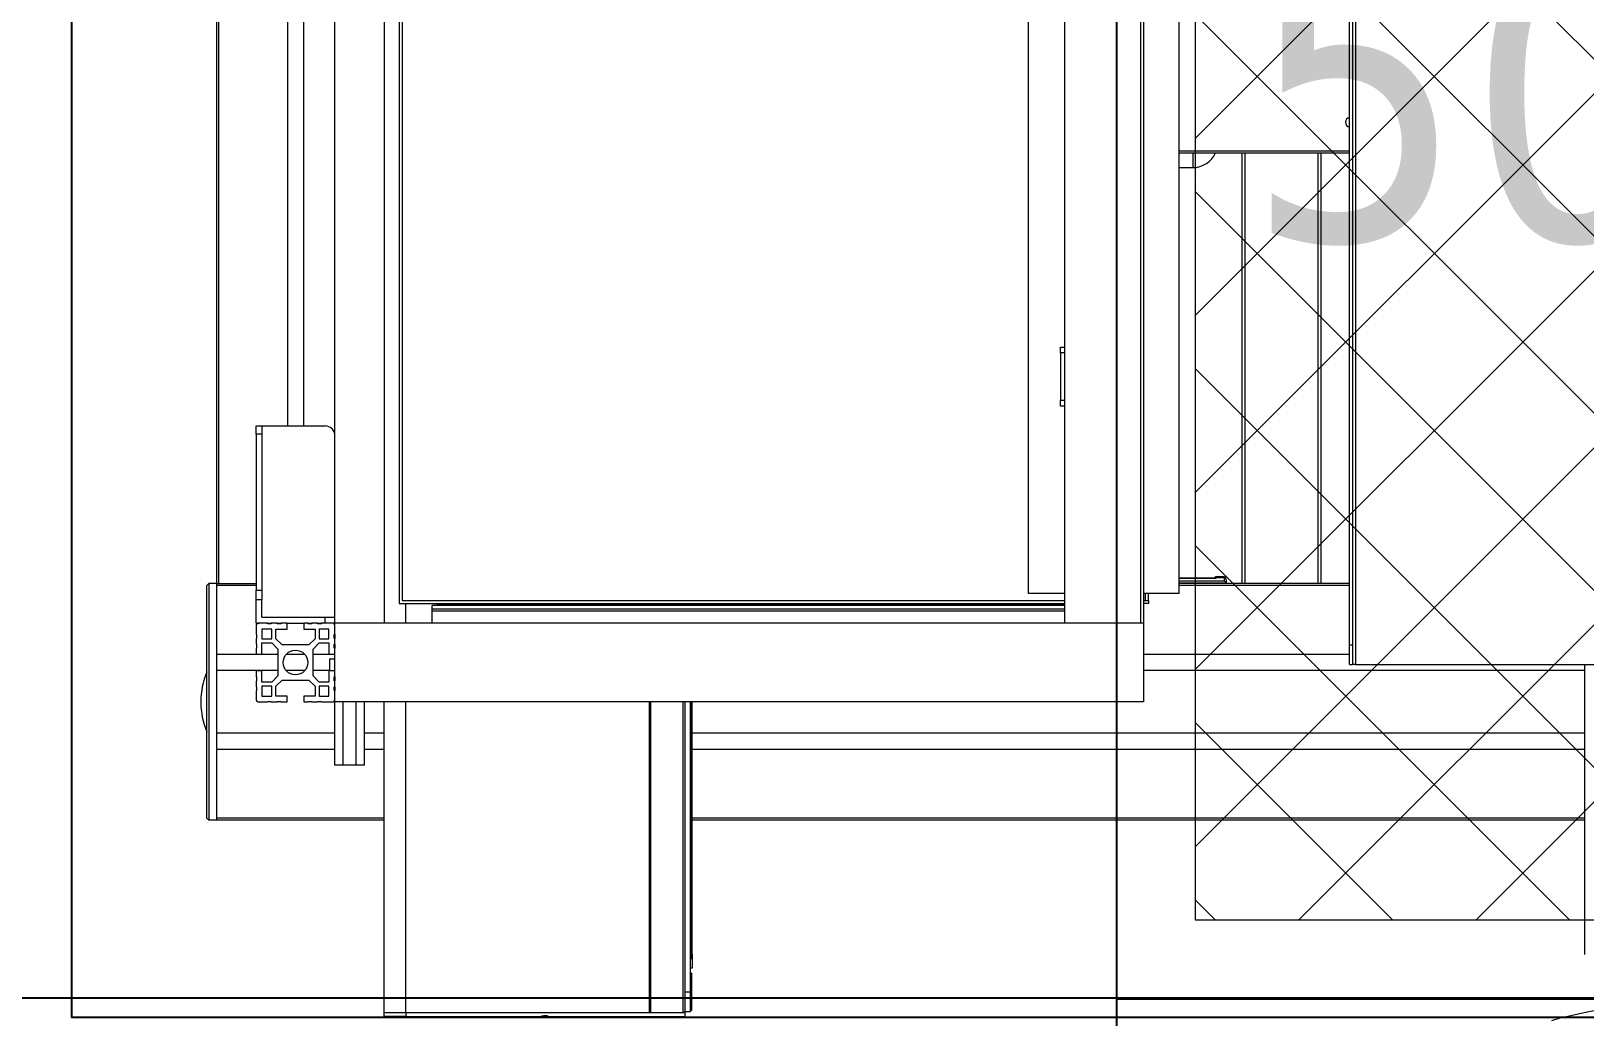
# Model space of a CAD drawing. Header units: centimetres. Extents: x 405564 to 502064, y 46284 to 60634.
# Drawn here: x 456884.7 to 456963.5, y 53721.6 to 53771.6 of the extents above; entities that cross this region are included whole.
import ezdxf
from ezdxf import colors
from ezdxf.entities.mleader import LeaderData, LeaderLine
from ezdxf.enums import TextEntityAlignment as Align
from ezdxf.math import Vec2, Vec3
from ezdxf.xclip import XClip

# ---------------------------------------------------------------- set-up
doc = ezdxf.new("R2010")
doc.units = ezdxf.units.CM
doc.header["$XCLIPFRAME"] = 0
doc.linetypes.add('DASHED', pattern=[19.05, 12.7, -6.35])
doc.linetypes.add('HIDDEN', pattern=[9.525, 6.35, -3.175])
doc.layers.get('0').update_dxf_attribs({"color": 8, "lineweight": 9})
for name, color, linetype, lineweight in [('---___EB_draft00_ALTYAPI_helikoptermania', 8, 'Continuous', 0), ('0-KRCN-AYDINLATMA-130426', 8, 'Continuous', 9), ('0-KRCN-MİMARİ-220526', 8, 'Continuous', 9), ('OL_Ic', 8, 'Continuous', 9)]:
    doc.layers.add(name, color=color, linetype=linetype, lineweight=lineweight)
for name, color, linetype in [('---___EB_draft03_cihazlar', 8, 'Continuous'), ('0-KRCN-ASMATAVAN-130426', 8, 'Continuous'), ('AS_DUV', 8, 'Continuous'), ('AS_PYZ_BINA', 8, 'Continuous')]:
    doc.layers.add(name, color=color, linetype=linetype)
doc.styles.add('2', font='arial.ttf', dxfattribs={"width": 0.9, "height": 200})
doc.styles.add('Normal_ITL', font='swissi.ttf')
doc.styles.add('TAHOMA', font='tahoma.ttf')

# ---------------------------------------------------------------- blocks, each defined once
blk = doc.blocks.new('AST-OD-KD')
at = {"layer": '0-KRCN-AYDINLATMA-130426'}
for p, q in [((0, 5), (-4.33, -2.5)), ((4.33, -2.5), (0, 5)), ((4.33, -2.5), (-4.33, -2.5))]:
    blk.add_line(p, q, dxfattribs=at)
at = {"layer": '0-KRCN-AYDINLATMA-130426', "linetype": 'HIDDEN'}
blk.add_circle((0, 0), 30, dxfattribs=at)
at = {"layer": '0-KRCN-AYDINLATMA-130426'}
blk.add_circle((0, 0), 5, dxfattribs=at)
at = {"layer": '0-KRCN-AYDINLATMA-130426', "style": '2'}
blk.add_text('D', height=3.362, dxfattribs=at).set_placement((0, 0), align=Align.MIDDLE_CENTER)
blk = doc.blocks.new('50W 60x60 cm  SIVA ALTI LED ARMATÜR')
at = {"layer": '0-KRCN-AYDINLATMA-130426'}
h = blk.add_hatch(dxfattribs=at)
h.set_pattern_fill('ANSI37', color=256, scale=0.2)
h.paths.add_polyline_path([(-2.6, 2.5943), (2.6, 2.5943), (2.6, -2.6057), (-2.6, -2.6057)])
for points in [[(-3, 2.9943), (3, 2.9943), (3, -3.007), (-3, -3.007)], [(-2.6, 2.5943), (2.6, 2.5943), (2.6, -2.6057), (-2.6, -2.6057)]]:
    blk.add_lwpolyline(points, close=True, dxfattribs=at)
at = {"layer": '0-KRCN-AYDINLATMA-130426', "insert": (-2.35, 2.3443), "char_height": 1.5, "attachment_point": 1, "style": 'TAHOMA'}
blk.add_mtext_dynamic_manual_height_columns('{\\fTahoma|b0|i0|c162|p34;50W}', width=1.5, gutter_width=1.25, heights=[0], dxfattribs=at)
blk = doc.blocks.new('G$C27E741DA')
at = {"layer": '0-KRCN-AYDINLATMA-130426', "xscale": 10, "yscale": 10, "zscale": 10}
blk.add_blockref('50W 60x60 cm  SIVA ALTI LED ARMATÜR', (18905.671, 6618.532), dxfattribs=at)
at = {"layer": '0-KRCN-AYDINLATMA-130426'}
blk.add_blockref('AST-OD-KD', (18905.671, 6558.462), dxfattribs=at)
blk = doc.blocks.new('THTWorkStation1M')
at = {"layer": '---___EB_draft03_cihazlar', "linetype": 'Continuous', "lineweight": 15}
for p, q in [((273940.106, -40110.467), (273940.106, -40175.467)), ((273939.806, -40174.467), (273939.806, -40111.467)), ((273939.956, -40111.467), (273939.956, -40174.467)), ((273888.35, -40173.367), (273888.35, -40113.367)), ((273925.35, -40113.367), (273925.35, -40173.367)), ((273929.2, -40113.367), (273929.2, -40173.367)), ((273929.35, -40113.367), (273929.35, -40173.367)), ((273891.613, -40114.517), (273891.613, -40172.367)), ((273891.763, -40114.517), (273891.763, -40172.217)), ((273923.528, -40171.867), (273923.528, -40114.867)), ((273931.173, -40171.867), (273931.173, -40114.867)), ((273882.35, -40115.367), (273882.35, -40171.367)), ((273882.45, -40115.367), (273882.45, -40171.367)), ((273885.94, -40123.367), (273885.94, -40163.367)), ((273886.76, -40123.367), (273886.76, -40163.367)), ((273931.173, -40149.417), (273939.806, -40149.417)), ((273931.173, -40149.517), (273939.806, -40149.517)), ((273931.863, -40149.517), (273931.863, -40150.267)), ((273934.35, -40149.517), (273934.35, -40171.367)), ((273934.5, -40149.517), (273934.5, -40171.367)), ((273938.2, -40149.517), (273938.2, -40171.367)), ((273938.35, -40149.517), (273938.35, -40171.367)), ((273931.173, -40150.267), (273931.863, -40150.267)), ((273925.15, -40159.367), (273925.35, -40159.367)), ((273925.15, -40159.667), (273925.15, -40159.367)), ((273925.35, -40159.667), (273925.15, -40159.667)), ((273925.15, -40159.667), (273925.15, -40162.067)), ((273925.15, -40162.067), (273925.35, -40162.067)), ((273925.15, -40162.367), (273925.15, -40162.067)), ((273925.35, -40162.367), (273925.15, -40162.367)), ((273884.35, -40163.367), (273884.65, -40163.367)), ((273884.35, -40163.789), (273884.35, -40163.367)), ((273884.65, -40163.789), (273884.35, -40163.789)), ((273884.35, -40163.789), (273884.35, -40171.69)), ((273884.65, -40163.367), (273884.65, -40163.789)), ((273884.65, -40163.367), (273887.85, -40163.367)), ((273884.65, -40163.789), (273884.65, -40171.69)), ((273881.85, -40171.467), (273881.95, -40171.367)), ((273881.85, -40183.267), (273881.85, -40171.467)), ((273881.95, -40171.367), (273881.95, -40183.367)), ((273882.35, -40171.367), (273881.95, -40171.367)), ((273882.35, -40171.367), (273882.45, -40171.367)), ((273882.35, -40171.367), (273882.35, -40183.367)), ((273882.35, -40171.467), (273882.35, -40174.957)), ((273884.35, -40171.467), (273882.35, -40171.467)), ((273882.45, -40171.367), (273884.35, -40171.367)), ((273884.35, -40172.184), (273884.35, -40171.69)), ((273884.35, -40171.69), (273884.65, -40171.69)), ((273884.65, -40171.69), (273884.65, -40172.184)), ((273933.039, -40171.094), (273931.173, -40171.094)), ((273931.173, -40171.095), (273933.05, -40171.095)), ((273933.45, -40171.247), (273931.173, -40171.247)), ((273933.55, -40171.347), (273931.173, -40171.347)), ((273939.806, -40171.367), (273931.173, -40171.367)), ((273939.806, -40171.467), (273931.173, -40171.467)), ((273933.05, -40171.07), (273933.05, -40171.017)), ((273933.45, -40171.017), (273933.05, -40171.017)), ((273933.05, -40171.095), (273933.05, -40171.07)), ((273933.45, -40171.07), (273933.05, -40171.07)), ((273933.45, -40171.017), (273933.45, -40171.017)), ((273933.45, -40171.017), (273933.45, -40171.07)), ((273933.45, -40171.07), (273933.45, -40171.247)), ((273933.55, -40171.169), (273933.55, -40171.358)), ((273933.55, -40171.367), (273933.55, -40171.358)), ((273884.65, -40172.184), (273884.35, -40172.184)), ((273884.35, -40173.367), (273884.35, -40172.184)), ((273884.65, -40173.067), (273884.65, -40172.184)), ((273891.613, -40172.367), (273925.35, -40172.367)), ((273891.763, -40172.217), (273925.35, -40172.217)), ((273891.95, -40173.367), (273891.95, -40172.367)), ((273925.35, -40172.467), (273893.29, -40172.467)), ((273893.29, -40172.652), (273893.29, -40172.467)), ((273925.35, -40172.412), (273893.553, -40172.412)), ((273893.553, -40172.433), (273893.553, -40172.412)), ((273893.553, -40172.433), (273893.553, -40172.467)), ((273925.35, -40172.433), (273893.553, -40172.433)), ((273903.065, -40172.412), (273903.065, -40172.367)), ((273903.1, -40172.412), (273903.1, -40172.367)), ((273903.136, -40172.412), (273903.136, -40172.367)), ((273904.3, -40172.412), (273904.3, -40172.367)), ((273904.35, -40172.367), (273904.35, -40172.412)), ((273906, -40172.367), (273906, -40172.412)), ((273906.1, -40172.367), (273906.1, -40172.412)), ((273906.39, -40172.412), (273906.39, -40172.367)), ((273906.42, -40172.412), (273906.42, -40172.367)), ((273906.47, -40172.412), (273906.47, -40172.367)), ((273925.35, -40171.867), (273923.528, -40171.867)), ((273931.173, -40171.867), (273929.35, -40171.867)), ((273929.35, -40172.217), (273929.613, -40172.217)), ((273929.613, -40172.367), (273929.35, -40172.367)), ((273929.463, -40172.217), (273929.463, -40171.867)), ((273929.613, -40172.217), (273929.613, -40171.867)), ((273929.613, -40172.217), (273929.613, -40172.367)), ((273884.65, -40173.067), (273887.85, -40173.067)), ((273887.85, -40173.367), (273887.85, -40173.067)), ((273887.85, -40173.067), (273888.35, -40173.067)), ((273893.29, -40172.746), (273893.29, -40172.652)), ((273893.29, -40172.652), (273925.35, -40172.652)), ((273893.29, -40173.367), (273893.29, -40172.746)), ((273893.29, -40172.746), (273925.35, -40172.746)), ((273884.35, -40173.367), (273884.5, -40173.367)), ((273884.35, -40173.517), (273884.35, -40173.942)), ((273884.35, -40173.942), (273884.38, -40173.942)), ((273884.38, -40173.942), (273884.38, -40174.142)), ((273884.925, -40173.367), (273884.5, -40173.367)), ((273884.65, -40173.667), (273884.65, -40174.167)), ((273885.15, -40173.667), (273884.65, -40173.667)), ((273884.925, -40173.397), (273884.925, -40173.367)), ((273884.925, -40173.367), (273885.125, -40173.367)), ((273885.125, -40173.397), (273884.925, -40173.397)), ((273885.425, -40173.367), (273885.125, -40173.367)), ((273885.125, -40173.367), (273885.125, -40173.397)), ((273885.15, -40174.167), (273885.15, -40173.667)), ((273885.35, -40174.167), (273885.35, -40173.667)), ((273885.35, -40173.667), (273885.925, -40173.667)), ((273885.425, -40173.397), (273885.425, -40173.367)), ((273885.425, -40173.367), (273885.625, -40173.367)), ((273885.625, -40173.397), (273885.425, -40173.397)), ((273885.625, -40173.367), (273885.625, -40173.397)), ((273885.925, -40173.367), (273885.625, -40173.367)), ((273885.925, -40173.667), (273885.925, -40173.367)), ((273885.925, -40173.367), (273886.775, -40173.367)), ((273886.775, -40173.367), (273886.775, -40173.667)), ((273886.975, -40173.367), (273886.775, -40173.367)), ((273886.775, -40173.667), (273887.35, -40173.667)), ((273886.975, -40173.397), (273886.975, -40173.367)), ((273886.975, -40173.367), (273887.175, -40173.367)), ((273887.175, -40173.397), (273886.975, -40173.397)), ((273887.175, -40173.367), (273887.175, -40173.397)), ((273887.475, -40173.367), (273887.175, -40173.367)), ((273887.35, -40173.667), (273887.35, -40174.167)), ((273887.475, -40173.397), (273887.475, -40173.367)), ((273887.475, -40173.367), (273887.675, -40173.367)), ((273887.675, -40173.397), (273887.475, -40173.397)), ((273888.05, -40173.667), (273887.55, -40173.667)), ((273887.55, -40173.667), (273887.55, -40174.167)), ((273887.675, -40173.367), (273887.675, -40173.397)), ((273888.2, -40173.367), (273887.675, -40173.367)), ((273888.05, -40174.167), (273888.05, -40173.667)), ((273888.35, -40173.367), (273888.2, -40173.367)), ((273888.32, -40173.942), (273888.35, -40173.942)), ((273888.32, -40174.142), (273888.32, -40173.942)), ((273925.35, -40173.367), (273888.35, -40173.367)), ((273888.35, -40173.517), (273888.35, -40173.367)), ((273888.35, -40173.942), (273888.35, -40173.517)), ((273888.35, -40173.942), (273888.35, -40174.142)), ((273925.5, -40173.367), (273925.35, -40173.367)), ((273925.925, -40173.367), (273925.5, -40173.367)), ((273926.125, -40173.367), (273925.925, -40173.367)), ((273926.425, -40173.367), (273926.125, -40173.367)), ((273926.625, -40173.367), (273926.425, -40173.367)), ((273926.925, -40173.367), (273926.625, -40173.367)), ((273927.775, -40173.367), (273926.925, -40173.367)), ((273928.075, -40173.367), (273927.775, -40173.367)), ((273928.275, -40173.367), (273928.075, -40173.367)), ((273928.575, -40173.367), (273928.275, -40173.367)), ((273928.775, -40173.367), (273928.575, -40173.367)), ((273929.2, -40173.367), (273928.775, -40173.367)), ((273929.35, -40173.367), (273929.2, -40173.367)), ((273929.35, -40173.367), (273929.35, -40173.517)), ((273929.35, -40173.517), (273929.35, -40173.942)), ((273929.35, -40173.942), (273929.35, -40174.142)), ((273884.35, -40174.142), (273884.35, -40174.442)), ((273884.38, -40174.142), (273884.35, -40174.142)), ((273884.35, -40174.442), (273884.38, -40174.442)), ((273884.35, -40174.642), (273884.35, -40174.942)), ((273884.38, -40174.642), (273884.35, -40174.642)), ((273884.38, -40174.442), (273884.38, -40174.642)), ((273884.65, -40174.167), (273885.15, -40174.167)), ((273884.65, -40174.942), (273884.65, -40174.367)), ((273884.65, -40174.367), (273885.15, -40174.367)), ((273885.15, -40174.367), (273885.45, -40174.692)), ((273885.675, -40174.467), (273885.35, -40174.167)), ((273885.45, -40174.692), (273885.45, -40176.042)), ((273887.025, -40174.467), (273885.675, -40174.467)), ((273887.35, -40174.167), (273887.025, -40174.467)), ((273887.25, -40174.692), (273887.55, -40174.367)), ((273887.25, -40176.042), (273887.25, -40174.692)), ((273887.55, -40174.167), (273888.05, -40174.167)), ((273887.55, -40174.367), (273888.05, -40174.367)), ((273888.05, -40174.367), (273888.05, -40174.942)), ((273888.35, -40174.142), (273888.32, -40174.142)), ((273888.32, -40174.442), (273888.35, -40174.442)), ((273888.32, -40174.642), (273888.32, -40174.442)), ((273888.35, -40174.642), (273888.32, -40174.642)), ((273888.35, -40174.442), (273888.35, -40174.142)), ((273888.35, -40174.442), (273888.35, -40174.642)), ((273888.35, -40174.942), (273888.35, -40174.642)), ((273929.35, -40174.142), (273929.35, -40174.442)), ((273929.35, -40174.442), (273929.35, -40174.642)), ((273929.35, -40174.642), (273929.35, -40174.942)), ((273939.806, -40174.467), (273939.956, -40174.467)), ((273939.806, -40175.467), (273939.806, -40174.467)), ((273939.956, -40174.467), (273939.956, -40175.467)), ((273885.45, -40174.957), (273882.35, -40174.957)), ((273884.35, -40174.942), (273884.65, -40174.942)), ((273886.812, -40174.957), (273885.892, -40174.957)), ((273888.35, -40174.957), (273887.25, -40174.957)), ((273888.05, -40174.942), (273888.35, -40174.942)), ((273888.07, -40175.177), (273888.35, -40175.177)), ((273888.07, -40175.177), (273888.07, -40175.792)), ((273888.35, -40175.792), (273888.35, -40174.942)), ((273929.35, -40174.942), (273929.35, -40175.792)), ((273939.806, -40174.957), (273929.35, -40174.957)), ((273939.806, -40175.467), (273939.956, -40175.467)), ((273940.106, -40175.467), (273939.956, -40175.467)), ((273940.106, -40175.467), (273961.606, -40175.467)), ((273951.73, -40175.467), (273951.73, -40190.167)), ((273885.45, -40175.777), (273882.35, -40175.777)), ((273882.35, -40175.777), (273882.35, -40178.957)), ((273884.65, -40175.792), (273884.35, -40175.792)), ((273884.35, -40175.792), (273884.35, -40176.092)), ((273884.35, -40176.092), (273884.38, -40176.092)), ((273884.35, -40176.292), (273884.35, -40176.592)), ((273884.38, -40176.292), (273884.35, -40176.292)), ((273884.38, -40176.092), (273884.38, -40176.292)), ((273884.65, -40176.367), (273884.65, -40175.792)), ((273885.15, -40176.367), (273884.65, -40176.367)), ((273885.45, -40176.042), (273885.15, -40176.367)), ((273885.35, -40176.567), (273885.675, -40176.267)), ((273885.675, -40176.267), (273887.025, -40176.267)), ((273886.814, -40175.777), (273885.888, -40175.777)), ((273887.025, -40176.267), (273887.35, -40176.567)), ((273888.07, -40175.777), (273887.25, -40175.777)), ((273887.55, -40176.367), (273887.25, -40176.042)), ((273888.05, -40176.367), (273887.55, -40176.367)), ((273888.05, -40175.792), (273888.05, -40176.367)), ((273888.35, -40175.792), (273888.05, -40175.792)), ((273888.32, -40176.092), (273888.35, -40176.092)), ((273888.32, -40176.292), (273888.32, -40176.092)), ((273888.35, -40176.292), (273888.32, -40176.292)), ((273888.35, -40176.092), (273888.35, -40175.792)), ((273888.35, -40176.092), (273888.35, -40176.292)), ((273888.35, -40176.592), (273888.35, -40176.292)), ((273951.73, -40175.777), (273929.35, -40175.777)), ((273929.35, -40175.792), (273929.35, -40176.092)), ((273929.35, -40176.092), (273929.35, -40176.292)), ((273929.35, -40176.292), (273929.35, -40176.592)), ((273884.35, -40176.592), (273884.38, -40176.592)), ((273884.35, -40176.792), (273884.35, -40177.217)), ((273884.38, -40176.792), (273884.35, -40176.792)), ((273884.38, -40176.592), (273884.38, -40176.792)), ((273884.65, -40176.567), (273884.65, -40177.067)), ((273885.15, -40176.567), (273884.65, -40176.567)), ((273884.65, -40177.067), (273885.15, -40177.067)), ((273885.15, -40177.067), (273885.15, -40176.567)), ((273885.35, -40177.067), (273885.35, -40176.567)), ((273885.925, -40177.067), (273885.35, -40177.067)), ((273885.925, -40177.367), (273885.925, -40177.067)), ((273886.775, -40177.067), (273886.775, -40177.367)), ((273887.35, -40177.067), (273886.775, -40177.067)), ((273887.35, -40176.567), (273887.35, -40177.067)), ((273887.55, -40176.567), (273887.55, -40177.067)), ((273888.05, -40176.567), (273887.55, -40176.567)), ((273887.55, -40177.067), (273888.05, -40177.067)), ((273888.05, -40177.067), (273888.05, -40176.567)), ((273888.32, -40176.592), (273888.35, -40176.592)), ((273888.32, -40176.792), (273888.32, -40176.592)), ((273888.35, -40176.792), (273888.32, -40176.792)), ((273888.35, -40176.592), (273888.35, -40176.792)), ((273888.35, -40177.217), (273888.35, -40176.792)), ((273888.35, -40177.367), (273888.35, -40177.217)), ((273929.35, -40176.592), (273929.35, -40176.792)), ((273929.35, -40176.792), (273929.35, -40177.217)), ((273929.35, -40177.217), (273929.35, -40177.367)), ((273884.5, -40177.367), (273884.925, -40177.367)), ((273884.925, -40177.337), (273885.125, -40177.337)), ((273884.925, -40177.367), (273884.925, -40177.337)), ((273885.125, -40177.337), (273885.125, -40177.367)), ((273885.125, -40177.367), (273885.425, -40177.367)), ((273885.425, -40177.337), (273885.625, -40177.337)), ((273885.425, -40177.367), (273885.425, -40177.337)), ((273885.625, -40177.337), (273885.625, -40177.367)), ((273885.625, -40177.367), (273885.925, -40177.367)), ((273886.775, -40177.367), (273886.975, -40177.367)), ((273886.975, -40177.337), (273887.175, -40177.337)), ((273886.975, -40177.367), (273886.975, -40177.337)), ((273887.175, -40177.337), (273887.175, -40177.367)), ((273887.175, -40177.367), (273887.475, -40177.367)), ((273887.475, -40177.337), (273887.675, -40177.337)), ((273887.475, -40177.367), (273887.475, -40177.337)), ((273887.675, -40177.337), (273887.675, -40177.367)), ((273887.675, -40177.367), (273888.2, -40177.367)), ((273888.35, -40180.567), (273888.35, -40177.367)), ((273929.35, -40177.367), (273888.35, -40177.367)), ((273888.775, -40180.567), (273888.775, -40177.367)), ((273889.425, -40180.567), (273889.425, -40177.367)), ((273889.85, -40180.567), (273889.85, -40177.367)), ((273890.85, -40193.117), (273890.85, -40177.367)), ((273891.95, -40193.117), (273891.95, -40177.367)), ((273904.3, -40193.117), (273904.3, -40177.367)), ((273904.35, -40177.367), (273904.35, -40193.117)), ((273906, -40177.367), (273906, -40193.117)), ((273906.1, -40177.367), (273906.1, -40193.117)), ((273906.39, -40192.067), (273906.39, -40177.367)), ((273906.42, -40190.167), (273906.42, -40177.367)), ((273906.47, -40190.167), (273906.47, -40177.367)), ((273888.35, -40178.957), (273882.35, -40178.957)), ((273890.85, -40178.957), (273889.85, -40178.957)), ((273951.73, -40178.957), (273906.47, -40178.957)), ((273888.35, -40179.777), (273882.35, -40179.777)), ((273882.35, -40179.777), (273882.35, -40183.267)), ((273890.85, -40179.777), (273889.85, -40179.777)), ((273951.73, -40179.777), (273906.47, -40179.777)), ((273888.775, -40180.567), (273888.35, -40180.567)), ((273889.425, -40180.567), (273888.775, -40180.567)), ((273889.85, -40180.567), (273889.425, -40180.567)), ((273881.95, -40183.367), (273881.85, -40183.267)), ((273882.35, -40183.367), (273881.95, -40183.367)), ((273890.85, -40183.267), (273882.35, -40183.267)), ((273890.85, -40183.367), (273882.35, -40183.367)), ((273951.73, -40183.267), (273906.47, -40183.267)), ((273951.73, -40183.367), (273906.47, -40183.367)), ((273906.39, -40190.4), (273906.42, -40190.4)), ((273906.42, -40190.4), (273906.42, -40190.167)), ((273906.47, -40190.167), (273906.42, -40190.167)), ((273906.47, -40190.167), (273906.47, -40190.867)), ((273906.47, -40190.867), (273906.39, -40190.867)), ((273906.44, -40191.117), (273906.39, -40191.117)), ((273906.44, -40191.117), (273906.44, -40191.252)), ((273906.44, -40191.252), (273906.44, -40193.017)), ((273906.1, -40192.067), (273906.39, -40192.067)), ((273906.39, -40193.067), (273906.39, -40192.067)), ((273906.39, -40193.017), (273906.44, -40193.017)), ((273890.85, -40193.117), (273891.95, -40193.117)), ((273890.851, -40193.296), (273890.851, -40193.117)), ((273890.852, -40193.317), (273890.851, -40193.296)), ((273891.951, -40193.317), (273890.852, -40193.317)), ((273891.95, -40193.117), (273903.065, -40193.117)), ((273891.951, -40193.117), (273891.951, -40193.317)), ((273891.951, -40193.117), (273906.101, -40193.117)), ((273891.951, -40193.317), (273898.799, -40193.317)), ((273898.799, -40193.317), (273899.204, -40193.317)), ((273899.202, -40193.317), (273906.101, -40193.317)), ((273903.136, -40193.117), (273904.3, -40193.117)), ((273904.35, -40193.117), (273906, -40193.117)), ((273906.1, -40193.067), (273906.39, -40193.067)), ((273906.101, -40193.117), (273906.101, -40193.067)), ((273906.101, -40193.117), (273906.101, -40193.317))]:
    blk.add_line(p, q, dxfattribs=at)
at = {"layer": '---___EB_draft03_cihazlar', "color": 1}
blk.add_lwpolyline([(273875, -40093.367), (273995, -40093.367), (273995, -40193.367), (273875, -40193.367), (273875, -40093.367)], dxfattribs=at)
at = {"layer": '---___EB_draft03_cihazlar', "linetype": 'Continuous', "lineweight": 0}
blk.add_lwpolyline([(273890.85, -40113.988), (273890.85, -40173.367)], dxfattribs=at)
at = {"layer": '---___EB_draft03_cihazlar', "linetype": 'Continuous', "lineweight": 15}
blk.add_circle((273886.35, -40175.367), 0.625, dxfattribs=at)
for centre, radius, start, end in [((273939.85, -40147.967), 0.25, 100.23228, 259.76772), ((273931.863, -40149.017), 1.25, 270, 336.42182), ((273887.85, -40163.867), 0.5, 0, 90), ((273933.05, -40171.17), 0.1, 89.98373, 130.85462), ((273933.451, -40171.17), 0.0997, 0.16455, 90.16942), ((273884.5, -40173.517), 0.15, 90, 180), ((273888.2, -40173.517), 0.15, 0, 90), ((273885.55, -40177.367), 4, 157.66835, 202.33165), ((273884.5, -40177.217), 0.15, 180, 270), ((273888.2, -40177.217), 0.15, 270, 0)]:
    blk.add_arc(centre, radius, start, end, dxfattribs=at)
for centre, major_axis, ratio, start_param, end_param in [((273933.45, -40171.347), (-0.0744, 0.0744), 0.897069, 3.981196, 5.443582), ((273933.45, -40171.358), (0, -0.101), 0.994129, 1.570796, 1.679206)]:
    blk.add_ellipse(centre, major_axis=major_axis, ratio=ratio, start_param=start_param, end_param=end_param, dxfattribs=at)
for points, knots in [([(273933.05, -40171.017), (273933.021, -40171.023), (273932.984, -40171.03), (273932.973, -40171.082), (273932.97, -40171.094)], [0, 0, 0, 0, 0.760735, 1, 1, 1, 1]), ([(273933.539, -40171.126), (273933.534, -40171.101), (273933.523, -40171.038), (273933.481, -40171.027), (273933.455, -40171.02)], [0, 0, 0, 0, 0.3923344, 1, 1, 1, 1]), ([(273890.851, -40193.317), (273890.851, -40193.314), (273890.851, -40193.288), (273890.851, -40193.26), (273890.851, -40193.27), (273890.851, -40193.271)], [0, 0, 0, 0, 0.116947, 0.947709, 1, 1, 1, 1]), ([(273898.799, -40193.317), (273898.821, -40193.308), (273898.89, -40193.279), (273899.008, -40193.261), (273899.122, -40193.284), (273899.182, -40193.308), (273899.202, -40193.317)], [0, 0, 0, 0, 0.171429, 0.537563, 0.837743, 1, 1, 1, 1])]:
    blk.add_open_spline(points, degree=3, knots=knots, dxfattribs=at)
blk = doc.blocks.new('OPK-site-surrounding-R01')
at = {"layer": '---___EB_draft00_ALTYAPI_helikoptermania', "linetype": 'DASHED', "ltscale": 10}
blk.add_lwpolyline([(-21668.13, -4404.858), (1451.358, 6572.384)], dxfattribs=at)
blk = doc.blocks.new('A$C6A10306C')
ref = blk.add_blockref('OPK-site-surrounding-R01', (5135.68, -3851.454))
XClip(ref).set_block_clipping_path([(-5135.679684336, -9648.5463532069), (26364.320315664, 3851.4536467931)])
blk = doc.blocks.new('A$Ca63a641c')
at = {"layer": 'AS_PYZ_BINA'}
ml = blk.add_multileader_mtext('Standard', dxfattribs=at)
ml.set_content('EST boyalı panel çit ve panel çit kapı (AS 51.101)', color=256, style='Normal_ITL')
ml.set_leader_properties()
ml.build(insert=Vec2(0, 0))
ml.multileader.update_dxf_attribs({"dogleg_length": 0.379, "arrow_head_size": 17.043, "scale": 75})
ctx = ml.context
ctx.base_point, ctx.scale, ctx.char_height, ctx.arrow_head_size, ctx.landing_gap_size, ctx.plane_origin = Vec3(140.513, 464.302), 75, 20, 17.043, 14.202, Vec3(92.505, 620.113)
notes = []
notes.append((ctx, [(0, (1, 1, 0), (112.109, 464.302), (1, 0), 28.404, [(0, [(68.504, 410)], 0, [])])]))
ctx.mtext.insert, ctx.mtext.width, ctx.mtext.flow_direction = Vec3(154.715, 477.513), 604.56338, 5
for ctx, leaders in notes:
    for number, flags, end, landing, length, lines in leaders:
        leader = LeaderData()
        leader.index, (leader.has_last_leader_line, leader.has_dogleg_vector, leader.attachment_direction) = number, flags
        leader.last_leader_point, leader.dogleg_vector, leader.dogleg_length = Vec3(end), Vec3(landing), length
        for number, points, colour, breaks in lines:
            line = LeaderLine()
            line.index, line.vertices, line.color, line.breaks = number, Vec3.list(points), colors.encode_raw_color(colour), breaks
            leader.lines.append(line)
        ctx.leaders.append(leader)
blk = doc.blocks.new('A$C85dec720')
at = {"layer": 'OL_Ic'}
blk.add_blockref('A$Ca63a641c', (5315.078, 5344.253, 28.4), dxfattribs=at)
blk = doc.blocks.new('A$C6A10300A')
at = {"layer": '---___EB_draft03_cihazlar'}
blk.add_blockref('THTWorkStation1M', (-255052.321, 33280.913), dxfattribs=at)
at = {"layer": 'AS_DUV'}
ref = blk.add_blockref('A$C85dec720', (28900.964, -17748.984), dxfattribs=dict(at, rotation=105.0255580063709))
XClip(ref).set_block_clipping_path([(6220.3367769278, 6783.7313721173), (4126.4071464743, -1017.0000000052), (7354.8298234051, -1883.5969356479), (9448.7594538586, 5917.1344364745)])

msp = doc.modelspace()

# ---------------------------------------------------------------- linework, layer by layer
at = {"layer": '0-KRCN-ASMATAVAN-130426'}
for p, q in [((456939.746, 53542.563), (456939.746, 54322.563)), ((456759.746, 53722.563), (457539.746, 53722.563))]:
    msp.add_line(p, q, dxfattribs=at)

# ---------------------------------------------------------------- block references
at = {"layer": '0-KRCN-AYDINLATMA-130426'}
msp.add_blockref('G$C27E741DA', (438064.066, 47134.016), dxfattribs=at)

# ---------------------------------------------------------------- next in the draw order: block references
at = {"layer": '0-KRCN-MİMARİ-220526'}
msp.add_blockref('A$C6A10300A', (438064.066, 60634.016), dxfattribs=at)

# ---------------------------------------------------------------- next in the draw order: block references
msp.add_blockref('A$C6A10306C', (470564.066, 60634.016), dxfattribs=at)

doc.saveas('drawing.dxf')
